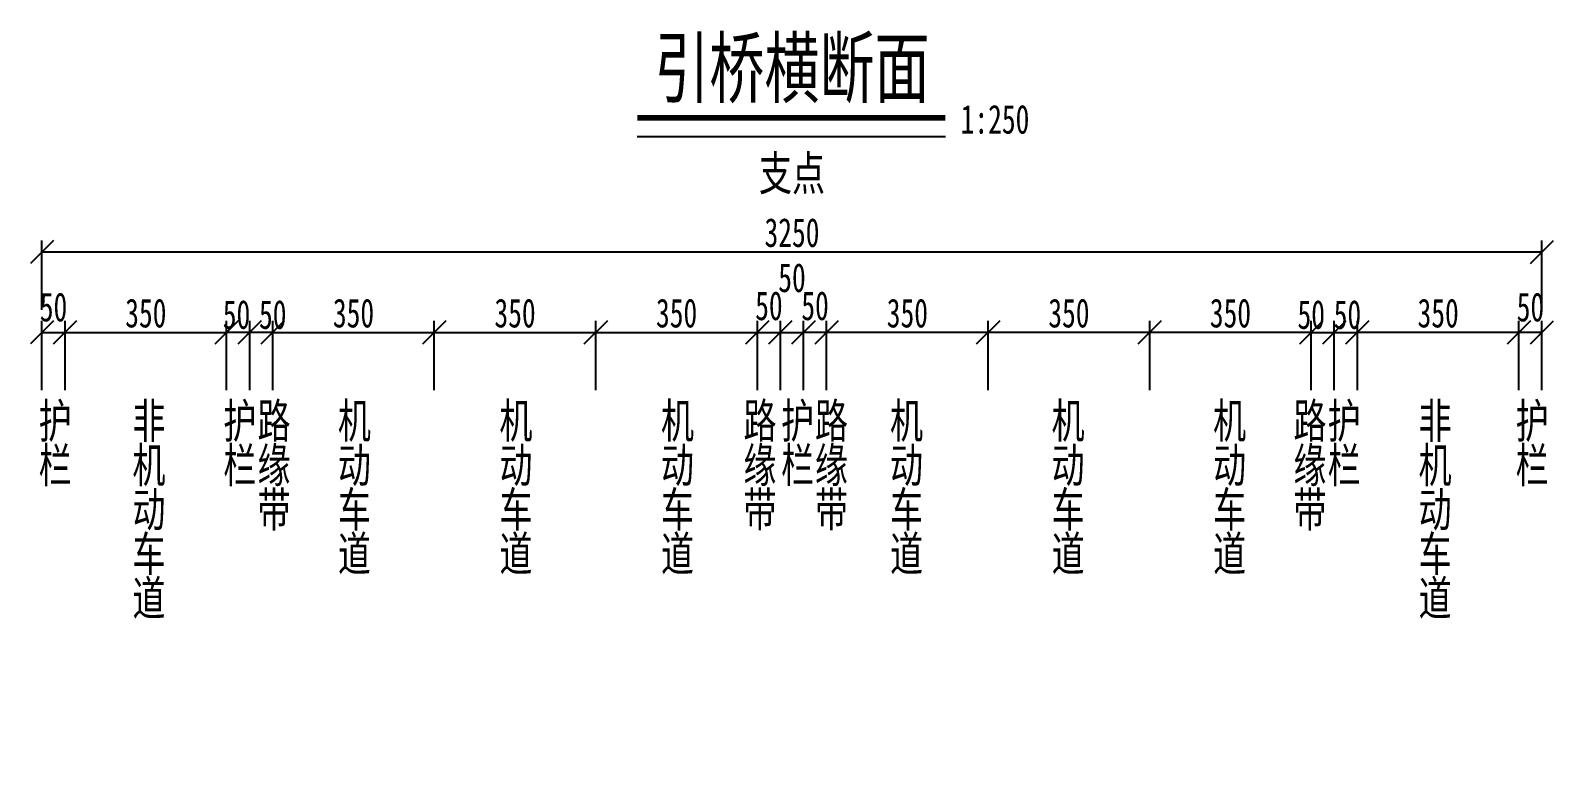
# Model space of a CAD drawing. Extents: x -2611510 to 954358, y -247163 to 181535.
# Drawn here: x 762916 to 795916, y -158869 to -143076 of the extents above; entities that cross this region are included whole.
import ezdxf
from ezdxf.enums import TextEntityAlignment as Align

# ---------------------------------------------------------------- set-up
doc = ezdxf.new("R2010")
doc.units = 0
doc.layers.get('Defpoints').update_dxf_attribs({"color": 8})
doc.layers.add('Dim', color=4, linetype='Continuous')
doc.layers.add('标注', color=3, linetype='Continuous', lineweight=18)
doc.styles.add('fs', font='仿宋_GB2312.TTF', dxfattribs={"width": 0.7})
doc.styles.get("Standard").update_dxf_attribs({"font": '仿宋_GB2312.TTF', "width": 0.7})
doc.dimstyles.new('250-1', dxfattribs={"dimscale": 250, "dimtxt": 2.5, "dimasz": 2, "dimexe": 1, "dimexo": 1, "dimgap": 0, "dimtad": 0, "dimdec": 0, "dimlfac": 0.1, "dimrnd": 0.1, "dimzin": 12, "dimdsep": 46, "dimtxsty": 'Standard', "dimblk": 'OBLIQUE', "dimcen": -1, "dimclrd": 4, "dimclre": 256, "dimclrt": 4, "dimadec": 4, "dimazin": 0, "dimtp": 2, "dimtm": 3, "dimtfac": 0.5, "dimtdec": 0, "dimtmove": 2, "dimatfit": 3, "dimldrblk": 'OBLIQUE', "dimfxl": 5, "dimfxlon": 1, "dimtvp": 0.7, "dimtolj": 1, "dimtzin": 12, "dimarcsym": 0})

# ---------------------------------------------------------------- blocks, each defined once
blk = doc.blocks.new('_Oblique')
at = {"color": 0, "linetype": 'ByBlock', "lineweight": -2}
blk.add_line((-0.5, -0.5), (0.5, 0.5), dxfattribs=at)
blk = doc.blocks.new('*D102')
at = {"layer": 'Defpoints', "color": 0, "transparency": 16777216}
for p in [(791166, -149618), (790666, -151441), (791166, -151441)]:
    blk.add_point(p, dxfattribs=at)
at = {"layer": 'Dim', "lineweight": -2, "transparency": 16777216}
for p, q in [((790666, -150868), (790666, -149368)), ((791166, -150868), (791166, -149368))]:
    blk.add_line(p, q, dxfattribs=at)
at = {"layer": 'Dim', "color": 4, "lineweight": -2, "transparency": 16777216}
blk.add_line((790666, -149618), (791166, -149618), dxfattribs=at)
at = {"layer": 'Dim', "color": 4, "lineweight": -2, "transparency": 16777216, "xscale": 500, "yscale": 500, "zscale": 500, "rotation": 180}
blk.add_blockref('_Oblique', (790666, -149618), dxfattribs=at)
at = {"layer": 'Dim', "color": 4, "lineweight": -2, "transparency": 16777216, "xscale": 500, "yscale": 500, "zscale": 500}
blk.add_blockref('_Oblique', (791166, -149618), dxfattribs=at)
at = {"layer": 'Dim', "color": 4, "transparency": 16777216, "insert": (790666, -149233), "char_height": 625, "attachment_point": 5}
blk.add_mtext('\\A1;50', dxfattribs=at)
blk = doc.blocks.new('*D104')
at = {"layer": 'Defpoints', "color": 0, "transparency": 16777216}
for p in [(780166, -149618), (780166, -151441), (783666, -151441)]:
    blk.add_point(p, dxfattribs=at)
at = {"layer": 'Dim', "lineweight": -2, "transparency": 16777216}
for p, q in [((780166, -150868), (780166, -149368)), ((783666, -150868), (783666, -149368))]:
    blk.add_line(p, q, dxfattribs=at)
at = {"layer": 'Dim', "color": 4, "lineweight": -2, "transparency": 16777216}
blk.add_line((783666, -149618), (780166, -149618), dxfattribs=at)
at = {"layer": 'Dim', "color": 4, "lineweight": -2, "transparency": 16777216, "xscale": 500, "yscale": 500, "zscale": 500, "rotation": 180}
blk.add_blockref('_Oblique', (780166, -149618), dxfattribs=at)
at = {"layer": 'Dim', "color": 4, "lineweight": -2, "transparency": 16777216, "xscale": 500, "yscale": 500, "zscale": 500}
blk.add_blockref('_Oblique', (783666, -149618), dxfattribs=at)
at = {"layer": 'Dim', "color": 4, "transparency": 16777216, "insert": (781916, -149202), "char_height": 625, "attachment_point": 5}
blk.add_mtext('\\A1;350', dxfattribs=at)
blk = doc.blocks.new('*D105')
at = {"layer": 'Defpoints', "color": 0, "transparency": 16777216}
for p in [(783666, -149618), (783666, -151441), (787166, -151441)]:
    blk.add_point(p, dxfattribs=at)
at = {"layer": 'Dim', "lineweight": -2, "transparency": 16777216}
for p, q in [((783666, -150868), (783666, -149368)), ((787166, -150868), (787166, -149368))]:
    blk.add_line(p, q, dxfattribs=at)
at = {"layer": 'Dim', "color": 4, "lineweight": -2, "transparency": 16777216}
blk.add_line((787166, -149618), (783666, -149618), dxfattribs=at)
at = {"layer": 'Dim', "color": 4, "lineweight": -2, "transparency": 16777216, "xscale": 500, "yscale": 500, "zscale": 500, "rotation": 180}
blk.add_blockref('_Oblique', (783666, -149618), dxfattribs=at)
at = {"layer": 'Dim', "color": 4, "lineweight": -2, "transparency": 16777216, "xscale": 500, "yscale": 500, "zscale": 500}
blk.add_blockref('_Oblique', (787166, -149618), dxfattribs=at)
at = {"layer": 'Dim', "color": 4, "transparency": 16777216, "insert": (785416, -149202), "char_height": 625, "attachment_point": 5}
blk.add_mtext('\\A1;350', dxfattribs=at)
blk = doc.blocks.new('*D106')
at = {"layer": 'Defpoints', "color": 0, "transparency": 16777216}
for p in [(787166, -149618), (787166, -151441), (790666, -151441)]:
    blk.add_point(p, dxfattribs=at)
at = {"layer": 'Dim', "lineweight": -2, "transparency": 16777216}
for p, q in [((787166, -150868), (787166, -149368)), ((790666, -150868), (790666, -149368))]:
    blk.add_line(p, q, dxfattribs=at)
at = {"layer": 'Dim', "color": 4, "lineweight": -2, "transparency": 16777216}
blk.add_line((790666, -149618), (787166, -149618), dxfattribs=at)
at = {"layer": 'Dim', "color": 4, "lineweight": -2, "transparency": 16777216, "xscale": 500, "yscale": 500, "zscale": 500, "rotation": 180}
blk.add_blockref('_Oblique', (787166, -149618), dxfattribs=at)
at = {"layer": 'Dim', "color": 4, "lineweight": -2, "transparency": 16777216, "xscale": 500, "yscale": 500, "zscale": 500}
blk.add_blockref('_Oblique', (790666, -149618), dxfattribs=at)
at = {"layer": 'Dim', "color": 4, "transparency": 16777216, "insert": (788916, -149202), "char_height": 625, "attachment_point": 5}
blk.add_mtext('\\A1;350', dxfattribs=at)
blk = doc.blocks.new('*D107')
at = {"layer": 'Defpoints', "color": 0, "transparency": 16777216}
for p in [(791666, -149618), (791166, -151441), (791666, -151441)]:
    blk.add_point(p, dxfattribs=at)
at = {"layer": 'Dim', "lineweight": -2, "transparency": 16777216}
for p, q in [((791166, -150868), (791166, -149368)), ((791666, -150868), (791666, -149368))]:
    blk.add_line(p, q, dxfattribs=at)
at = {"layer": 'Dim', "color": 4, "lineweight": -2, "transparency": 16777216}
blk.add_line((791166, -149618), (791666, -149618), dxfattribs=at)
at = {"layer": 'Dim', "color": 4, "lineweight": -2, "transparency": 16777216, "xscale": 500, "yscale": 500, "zscale": 500, "rotation": 180}
blk.add_blockref('_Oblique', (791166, -149618), dxfattribs=at)
at = {"layer": 'Dim', "color": 4, "lineweight": -2, "transparency": 16777216, "xscale": 500, "yscale": 500, "zscale": 500}
blk.add_blockref('_Oblique', (791666, -149618), dxfattribs=at)
at = {"layer": 'Dim', "color": 4, "transparency": 16777216, "insert": (791451, -149233), "char_height": 625, "attachment_point": 5}
blk.add_mtext('\\A1;50', dxfattribs=at)
blk = doc.blocks.new('*D108')
at = {"layer": 'Defpoints', "color": 0, "transparency": 16777216}
for p in [(791666, -149618), (791666, -151442), (795166, -151442)]:
    blk.add_point(p, dxfattribs=at)
at = {"layer": 'Dim', "lineweight": -2, "transparency": 16777216}
for p, q in [((791666, -150868), (791666, -149368)), ((795166, -150868), (795166, -149368))]:
    blk.add_line(p, q, dxfattribs=at)
at = {"layer": 'Dim', "color": 4, "lineweight": -2, "transparency": 16777216}
blk.add_line((795166, -149618), (791666, -149618), dxfattribs=at)
at = {"layer": 'Dim', "color": 4, "lineweight": -2, "transparency": 16777216, "xscale": 500, "yscale": 500, "zscale": 500, "rotation": 180}
blk.add_blockref('_Oblique', (791666, -149618), dxfattribs=at)
at = {"layer": 'Dim', "color": 4, "lineweight": -2, "transparency": 16777216, "xscale": 500, "yscale": 500, "zscale": 500}
blk.add_blockref('_Oblique', (795166, -149618), dxfattribs=at)
at = {"layer": 'Dim', "color": 4, "transparency": 16777216, "insert": (793416, -149202), "char_height": 625, "attachment_point": 5}
blk.add_mtext('\\A1;350', dxfattribs=at)
blk = doc.blocks.new('*D109')
at = {"layer": 'Defpoints', "color": 0, "transparency": 16777216}
for p in [(795166, -149618), (795166, -151442), (795666, -151442)]:
    blk.add_point(p, dxfattribs=at)
at = {"layer": 'Dim', "lineweight": -2, "transparency": 16777216}
for p, q in [((795166, -150868), (795166, -149368)), ((795666, -150868), (795666, -149368))]:
    blk.add_line(p, q, dxfattribs=at)
at = {"layer": 'Dim', "color": 4, "lineweight": -2, "transparency": 16777216}
blk.add_line((795666, -149618), (795166, -149618), dxfattribs=at)
at = {"layer": 'Dim', "color": 4, "lineweight": -2, "transparency": 16777216, "xscale": 500, "yscale": 500, "zscale": 500, "rotation": 180}
blk.add_blockref('_Oblique', (795166, -149618), dxfattribs=at)
at = {"layer": 'Dim', "color": 4, "lineweight": -2, "transparency": 16777216, "xscale": 500, "yscale": 500, "zscale": 500}
blk.add_blockref('_Oblique', (795666, -149618), dxfattribs=at)
at = {"layer": 'Dim', "color": 4, "transparency": 16777216, "insert": (795416, -149071), "char_height": 625, "attachment_point": 5}
blk.add_mtext('\\A1;50', dxfattribs=at)
blk = doc.blocks.new('*D110')
at = {"layer": 'Defpoints', "color": 0, "transparency": 16777216}
for p in [(778666, -149618), (775166, -151441), (778666, -151441)]:
    blk.add_point(p, dxfattribs=at)
at = {"layer": 'Dim', "lineweight": -2, "transparency": 16777216}
for p, q in [((775166, -150868), (775166, -149368)), ((778666, -150868), (778666, -149368))]:
    blk.add_line(p, q, dxfattribs=at)
at = {"layer": 'Dim', "color": 4, "lineweight": -2, "transparency": 16777216}
blk.add_line((775166, -149618), (778666, -149618), dxfattribs=at)
at = {"layer": 'Dim', "color": 4, "lineweight": -2, "transparency": 16777216, "xscale": 500, "yscale": 500, "zscale": 500, "rotation": 180}
blk.add_blockref('_Oblique', (775166, -149618), dxfattribs=at)
at = {"layer": 'Dim', "color": 4, "lineweight": -2, "transparency": 16777216, "xscale": 500, "yscale": 500, "zscale": 500}
blk.add_blockref('_Oblique', (778666, -149618), dxfattribs=at)
at = {"layer": 'Dim', "color": 4, "transparency": 16777216, "insert": (776916, -149202), "char_height": 625, "attachment_point": 5}
blk.add_mtext('\\A1;350', dxfattribs=at)
blk = doc.blocks.new('*D111')
at = {"layer": 'Defpoints', "color": 0, "transparency": 16777216}
for p in [(775166, -149618), (771666, -151441), (775166, -151441)]:
    blk.add_point(p, dxfattribs=at)
at = {"layer": 'Dim', "lineweight": -2, "transparency": 16777216}
for p, q in [((771666, -150868), (771666, -149368)), ((775166, -150868), (775166, -149368))]:
    blk.add_line(p, q, dxfattribs=at)
at = {"layer": 'Dim', "color": 4, "lineweight": -2, "transparency": 16777216}
blk.add_line((771666, -149618), (775166, -149618), dxfattribs=at)
at = {"layer": 'Dim', "color": 4, "lineweight": -2, "transparency": 16777216, "xscale": 500, "yscale": 500, "zscale": 500, "rotation": 180}
blk.add_blockref('_Oblique', (771666, -149618), dxfattribs=at)
at = {"layer": 'Dim', "color": 4, "lineweight": -2, "transparency": 16777216, "xscale": 500, "yscale": 500, "zscale": 500}
blk.add_blockref('_Oblique', (775166, -149618), dxfattribs=at)
at = {"layer": 'Dim', "color": 4, "transparency": 16777216, "insert": (773416, -149202), "char_height": 625, "attachment_point": 5}
blk.add_mtext('\\A1;350', dxfattribs=at)
blk = doc.blocks.new('*D112')
at = {"layer": 'Defpoints', "color": 0, "transparency": 16777216}
for p in [(771666, -149618), (768166, -151441), (771666, -151441)]:
    blk.add_point(p, dxfattribs=at)
at = {"layer": 'Dim', "lineweight": -2, "transparency": 16777216}
for p, q in [((768166, -150868), (768166, -149368)), ((771666, -150868), (771666, -149368))]:
    blk.add_line(p, q, dxfattribs=at)
at = {"layer": 'Dim', "color": 4, "lineweight": -2, "transparency": 16777216}
blk.add_line((768166, -149618), (771666, -149618), dxfattribs=at)
at = {"layer": 'Dim', "color": 4, "lineweight": -2, "transparency": 16777216, "xscale": 500, "yscale": 500, "zscale": 500, "rotation": 180}
blk.add_blockref('_Oblique', (768166, -149618), dxfattribs=at)
at = {"layer": 'Dim', "color": 4, "lineweight": -2, "transparency": 16777216, "xscale": 500, "yscale": 500, "zscale": 500}
blk.add_blockref('_Oblique', (771666, -149618), dxfattribs=at)
at = {"layer": 'Dim', "color": 4, "transparency": 16777216, "insert": (769916, -149202), "char_height": 625, "attachment_point": 5}
blk.add_mtext('\\A1;350', dxfattribs=at)
blk = doc.blocks.new('*D113')
at = {"layer": 'Defpoints', "color": 0, "transparency": 16777216}
for p in [(767666, -149618), (767666, -151441), (768166, -151441)]:
    blk.add_point(p, dxfattribs=at)
at = {"layer": 'Dim', "lineweight": -2, "transparency": 16777216}
for p, q in [((767666, -150868), (767666, -149368)), ((768166, -150868), (768166, -149368))]:
    blk.add_line(p, q, dxfattribs=at)
at = {"layer": 'Dim', "color": 4, "lineweight": -2, "transparency": 16777216}
blk.add_line((768166, -149618), (767666, -149618), dxfattribs=at)
at = {"layer": 'Dim', "color": 4, "lineweight": -2, "transparency": 16777216, "xscale": 500, "yscale": 500, "zscale": 500, "rotation": 180}
blk.add_blockref('_Oblique', (767666, -149618), dxfattribs=at)
at = {"layer": 'Dim', "color": 4, "lineweight": -2, "transparency": 16777216, "xscale": 500, "yscale": 500, "zscale": 500}
blk.add_blockref('_Oblique', (768166, -149618), dxfattribs=at)
at = {"layer": 'Dim', "color": 4, "transparency": 16777216, "insert": (768166, -149233), "char_height": 625, "attachment_point": 5}
blk.add_mtext('\\A1;50', dxfattribs=at)
blk = doc.blocks.new('*D114')
at = {"layer": 'Defpoints', "color": 0, "transparency": 16777216}
for p in [(779666, -149618), (779666, -151440), (780166, -151440)]:
    blk.add_point(p, dxfattribs=at)
at = {"layer": 'Dim', "lineweight": -2, "transparency": 16777216}
for p, q in [((779666, -150868), (779666, -149368)), ((780166, -150868), (780166, -149368))]:
    blk.add_line(p, q, dxfattribs=at)
at = {"layer": 'Dim', "color": 4, "lineweight": -2, "transparency": 16777216}
blk.add_line((780166, -149618), (779666, -149618), dxfattribs=at)
at = {"layer": 'Dim', "color": 4, "lineweight": -2, "transparency": 16777216, "xscale": 500, "yscale": 500, "zscale": 500, "rotation": 180}
blk.add_blockref('_Oblique', (779666, -149618), dxfattribs=at)
at = {"layer": 'Dim', "color": 4, "lineweight": -2, "transparency": 16777216, "xscale": 500, "yscale": 500, "zscale": 500}
blk.add_blockref('_Oblique', (780166, -149618), dxfattribs=at)
at = {"layer": 'Dim', "color": 4, "transparency": 16777216, "insert": (779916, -149043), "char_height": 625, "attachment_point": 5}
blk.add_mtext('\\A1;50', dxfattribs=at)
blk = doc.blocks.new('*D115')
at = {"layer": 'Defpoints', "color": 0, "transparency": 16777216}
for p in [(779166, -149618), (778666, -151440), (779166, -151440)]:
    blk.add_point(p, dxfattribs=at)
at = {"layer": 'Dim', "lineweight": -2, "transparency": 16777216}
for p, q in [((778666, -150868), (778666, -149368)), ((779166, -150868), (779166, -149368))]:
    blk.add_line(p, q, dxfattribs=at)
at = {"layer": 'Dim', "color": 4, "lineweight": -2, "transparency": 16777216}
blk.add_line((778666, -149618), (779166, -149618), dxfattribs=at)
at = {"layer": 'Dim', "color": 4, "lineweight": -2, "transparency": 16777216, "xscale": 500, "yscale": 500, "zscale": 500, "rotation": 180}
blk.add_blockref('_Oblique', (778666, -149618), dxfattribs=at)
at = {"layer": 'Dim', "color": 4, "lineweight": -2, "transparency": 16777216, "xscale": 500, "yscale": 500, "zscale": 500}
blk.add_blockref('_Oblique', (779166, -149618), dxfattribs=at)
at = {"layer": 'Dim', "color": 4, "transparency": 16777216, "insert": (778916, -149043), "char_height": 625, "attachment_point": 5}
blk.add_mtext('\\A1;50', dxfattribs=at)
blk = doc.blocks.new('*D116')
at = {"layer": 'Defpoints', "color": 0, "transparency": 16777216}
for p in [(779666, -149618), (779166, -151440), (779666, -151440)]:
    blk.add_point(p, dxfattribs=at)
at = {"layer": 'Dim', "lineweight": -2, "transparency": 16777216}
for p, q in [((779166, -150868), (779166, -149368)), ((779666, -150868), (779666, -149368))]:
    blk.add_line(p, q, dxfattribs=at)
at = {"layer": 'Dim', "color": 4, "lineweight": -2, "transparency": 16777216}
blk.add_line((779166, -149618), (779666, -149618), dxfattribs=at)
at = {"layer": 'Dim', "color": 4, "lineweight": -2, "transparency": 16777216, "xscale": 500, "yscale": 500, "zscale": 500, "rotation": 180}
blk.add_blockref('_Oblique', (779166, -149618), dxfattribs=at)
at = {"layer": 'Dim', "color": 4, "lineweight": -2, "transparency": 16777216, "xscale": 500, "yscale": 500, "zscale": 500}
blk.add_blockref('_Oblique', (779666, -149618), dxfattribs=at)
at = {"layer": 'Dim', "color": 4, "transparency": 16777216, "insert": (779416, -148436), "char_height": 625, "attachment_point": 5}
blk.add_mtext('\\A1;50', dxfattribs=at)
blk = doc.blocks.new('*D117')
at = {"layer": 'Defpoints', "color": 0, "transparency": 16777216}
for p in [(767166, -149618), (767166, -151441), (767666, -151441)]:
    blk.add_point(p, dxfattribs=at)
at = {"layer": 'Dim', "lineweight": -2, "transparency": 16777216}
for p, q in [((767166, -150868), (767166, -149368)), ((767666, -150868), (767666, -149368))]:
    blk.add_line(p, q, dxfattribs=at)
at = {"layer": 'Dim', "color": 4, "lineweight": -2, "transparency": 16777216}
blk.add_line((767666, -149618), (767166, -149618), dxfattribs=at)
at = {"layer": 'Dim', "color": 4, "lineweight": -2, "transparency": 16777216, "xscale": 500, "yscale": 500, "zscale": 500, "rotation": 180}
blk.add_blockref('_Oblique', (767166, -149618), dxfattribs=at)
at = {"layer": 'Dim', "color": 4, "lineweight": -2, "transparency": 16777216, "xscale": 500, "yscale": 500, "zscale": 500}
blk.add_blockref('_Oblique', (767666, -149618), dxfattribs=at)
at = {"layer": 'Dim', "color": 4, "transparency": 16777216, "insert": (767381, -149233), "char_height": 625, "attachment_point": 5}
blk.add_mtext('\\A1;50', dxfattribs=at)
blk = doc.blocks.new('*D118')
at = {"layer": 'Defpoints', "color": 0, "transparency": 16777216}
for p in [(795666, -147875), (763166, -151442), (795666, -166511)]:
    blk.add_point(p, dxfattribs=at)
at = {"layer": 'Dim', "lineweight": -2, "transparency": 16777216}
for p, q in [((763166, -149125), (763166, -147625)), ((795666, -149125), (795666, -147625))]:
    blk.add_line(p, q, dxfattribs=at)
at = {"layer": 'Dim', "color": 4, "lineweight": -2, "transparency": 16777216}
blk.add_line((763166, -147875), (795666, -147875), dxfattribs=at)
at = {"layer": 'Dim', "color": 4, "lineweight": -2, "transparency": 16777216, "xscale": 500, "yscale": 500, "zscale": 500, "rotation": 180}
blk.add_blockref('_Oblique', (763166, -147875), dxfattribs=at)
at = {"layer": 'Dim', "color": 4, "lineweight": -2, "transparency": 16777216, "xscale": 500, "yscale": 500, "zscale": 500}
blk.add_blockref('_Oblique', (795666, -147875), dxfattribs=at)
at = {"layer": 'Dim', "color": 4, "transparency": 16777216, "insert": (779416, -147458), "char_height": 625, "attachment_point": 5}
blk.add_mtext('\\A1;3250', dxfattribs=at)
blk = doc.blocks.new('*D119')
at = {"layer": 'Defpoints', "color": 0, "transparency": 16777216}
for p in [(767166, -149618), (763666, -151442), (767166, -151442)]:
    blk.add_point(p, dxfattribs=at)
at = {"layer": 'Dim', "lineweight": -2, "transparency": 16777216}
for p, q in [((763666, -150868), (763666, -149368)), ((767166, -150868), (767166, -149368))]:
    blk.add_line(p, q, dxfattribs=at)
at = {"layer": 'Dim', "color": 4, "lineweight": -2, "transparency": 16777216}
blk.add_line((763666, -149618), (767166, -149618), dxfattribs=at)
at = {"layer": 'Dim', "color": 4, "lineweight": -2, "transparency": 16777216, "xscale": 500, "yscale": 500, "zscale": 500, "rotation": 180}
blk.add_blockref('_Oblique', (763666, -149618), dxfattribs=at)
at = {"layer": 'Dim', "color": 4, "lineweight": -2, "transparency": 16777216, "xscale": 500, "yscale": 500, "zscale": 500}
blk.add_blockref('_Oblique', (767166, -149618), dxfattribs=at)
at = {"layer": 'Dim', "color": 4, "transparency": 16777216, "insert": (765416, -149202), "char_height": 625, "attachment_point": 5}
blk.add_mtext('\\A1;350', dxfattribs=at)
blk = doc.blocks.new('*D120')
at = {"layer": 'Defpoints', "color": 0, "transparency": 16777216}
for p in [(763666, -149618), (763166, -151442), (763666, -151442)]:
    blk.add_point(p, dxfattribs=at)
at = {"layer": 'Dim', "lineweight": -2, "transparency": 16777216}
for p, q in [((763166, -150868), (763166, -149368)), ((763666, -150868), (763666, -149368))]:
    blk.add_line(p, q, dxfattribs=at)
at = {"layer": 'Dim', "color": 4, "lineweight": -2, "transparency": 16777216}
blk.add_line((763166, -149618), (763666, -149618), dxfattribs=at)
at = {"layer": 'Dim', "color": 4, "lineweight": -2, "transparency": 16777216, "xscale": 500, "yscale": 500, "zscale": 500, "rotation": 180}
blk.add_blockref('_Oblique', (763166, -149618), dxfattribs=at)
at = {"layer": 'Dim', "color": 4, "lineweight": -2, "transparency": 16777216, "xscale": 500, "yscale": 500, "zscale": 500}
blk.add_blockref('_Oblique', (763666, -149618), dxfattribs=at)
at = {"layer": 'Dim', "color": 4, "transparency": 16777216, "insert": (763416, -149071), "char_height": 625, "attachment_point": 5}
blk.add_mtext('\\A1;50', dxfattribs=at)

msp = doc.modelspace()

# ---------------------------------------------------------------- linework, layer by layer
at = {"layer": 'Dim'}
msp.add_line((776064.6, -145375.7), (782739.6, -145375.7), dxfattribs=at)
at = {"layer": 'Dim', "const_width": 125}
msp.add_lwpolyline([(776064.6, -144969.5), (782739.6, -144969.5)], dxfattribs=at)

# ---------------------------------------------------------------- texts
at = {"width": 0.7}
msp.add_text('引桥横断面', height=1250, dxfattribs=at).set_placement((779416.3, -144512), align=Align.CENTER)
msp.add_text('1:250', height=625, dxfattribs=at).set_placement((783071, -145311.5))
at = {"layer": '标注', "color": 7, "style": 'fs', "width": 0.7}
msp.add_text('支点', height=750, rotation=360, dxfattribs=at).set_placement((779416.3, -146543.7), align=Align.CENTER)
at = {"layer": '标注', "color": 7, "char_height": 750, "line_spacing_factor": 0.768, "style": 'fs'}
for s, insert, attachment_point, rotation in [('护\\P栏', (763094.3, -151157.3), 1, 360), ('非\\P机\\P动\\P车\\P道', (765125, -151157.3), 1, 360), ('护\\P栏', (767094.3, -151157.3), 1, 360), ('路\\P缘\\P带', (767835.5, -151157.3), 1, 360), ('机\\P动\\P车\\P道', (769576.6, -151156.2), 1, 360), ('机\\P动\\P车\\P道', (773076.6, -151156.2), 1, 360), ('机\\P动\\P车\\P道', (776576.6, -151156.2), 1, 360), ('路\\P缘\\P带', (778364.6, -151155.1), 1, 360), ('护\\P栏', (779179.3, -151155.1), 1, 360), ('路\\P缘\\P带', (780629.1, -151155.1), 3, 0), ('机\\P动\\P车\\P道', (782256.1, -151156.2), 3, 0), ('机\\P动\\P车\\P道', (785756.1, -151156.2), 3, 0), ('机\\P动\\P车\\P道', (789256.1, -151156.2), 3, 0), ('路\\P缘\\P带', (790997.1, -151157.3), 3, 0), ('护\\P栏', (791738.3, -151157.3), 3, 0), ('非\\P机\\P动\\P车\\P道', (793707.6, -151157.3), 3, 0), ('护\\P栏', (795094.3, -151157.3), 1, 360)]:
    msp.add_mtext(s, dxfattribs=dict(at, insert=insert, attachment_point=attachment_point, rotation=rotation))

# ---------------------------------------------------------------- dimensions: what is measured, and where the dimension line sits
at = {"layer": 'Dim'}
for base, p1, p2, picture, middle in [((795666.3, -147874.6), (763166.3, -151441.9), (795666.3, -166510.7), '*D118', (779416.3, -147458.4)), ((763666.3, -149617.8), (763166.3, -151441.9), (763666.3, -151441.9), '*D120', (763416.3, -149070.5)), ((767166.3, -149617.8), (763666.3, -151441.9), (767166.3, -151441.9), '*D119', (765416.3, -149201.6)), ((771666.3, -149617.8), (768166.3, -151440.8), (771666.3, -151440.8), '*D112', (769916.3, -149201.6)), ((775166.3, -149617.8), (771666.3, -151440.8), (775166.3, -151440.8), '*D111', (773416.3, -149201.6)), ((778666.3, -149617.8), (775166.3, -151440.8), (778666.3, -151440.8), '*D110', (776916.3, -149201.6))]:
    dim = msp.add_linear_dim(base=base, p1=p1, p2=p2, dimstyle='250-1', override={"dimblk": 'Oblique'}, dxfattribs=at)
    dim.commit()
    dim.dimension.update_dxf_attribs({"geometry": picture, "text_midpoint": middle})
for base, p1, p2, picture, middle in [((779666.3, -149617.8), (779166.3, -151439.7), (779666.3, -151439.7), '*D116', (779416.3, -148436)), ((779166.3, -149617.8), (778666.3, -151439.7), (779166.3, -151439.7), '*D115', (778916.3, -149043.4)), ((791166.3, -149617.8), (790666.3, -151440.8), (791166.3, -151440.8), '*D102', (790666.3, -149233.5)), ((791666.3, -149617.8), (791166.3, -151440.8), (791666.3, -151440.8), '*D107', (791451.3, -149233.5))]:
    dim = msp.add_linear_dim(base=base, p1=p1, p2=p2, dimstyle='250-1', override={"dimblk": 'Oblique'}, dxfattribs=at)
    dim.commit()
    dim.dimension.update_dxf_attribs({"geometry": picture, "text_midpoint": middle, "dimtype": 160})
for base, p1, p2, picture, middle in [((767166.3, -149617.8), (767666.3, -151440.8), (767166.3, -151440.8), '*D117', (767381.3, -149233.5)), ((767666.3, -149617.8), (768166.3, -151440.8), (767666.3, -151440.8), '*D113', (768166.3, -149233.5)), ((779666.3, -149617.8), (780166.3, -151439.7), (779666.3, -151439.7), '*D114', (779916.3, -149043.4))]:
    dim = msp.add_linear_dim(base=base, p1=p1, p2=p2, angle=180, dimstyle='250-1', override={"dimblk": 'Oblique'}, dxfattribs=at)
    dim.commit()
    dim.dimension.update_dxf_attribs({"geometry": picture, "text_midpoint": middle, "dimtype": 160})
for base, p1, p2, picture, middle in [((780166.3, -149617.8), (783666.3, -151440.8), (780166.3, -151440.8), '*D104', (781916.3, -149201.6)), ((783666.3, -149617.8), (787166.3, -151440.8), (783666.3, -151440.8), '*D105', (785416.3, -149201.6)), ((787166.3, -149617.8), (790666.3, -151440.8), (787166.3, -151440.8), '*D106', (788916.3, -149201.6)), ((791666.3, -149617.8), (795166.3, -151441.9), (791666.3, -151441.9), '*D108', (793416.3, -149201.6)), ((795166.3, -149617.8), (795666.3, -151441.9), (795166.3, -151441.9), '*D109', (795416.3, -149070.5))]:
    dim = msp.add_linear_dim(base=base, p1=p1, p2=p2, angle=180, dimstyle='250-1', override={"dimblk": 'Oblique'}, dxfattribs=at)
    dim.commit()
    dim.dimension.update_dxf_attribs({"geometry": picture, "text_midpoint": middle})

doc.saveas('drawing.dxf')
